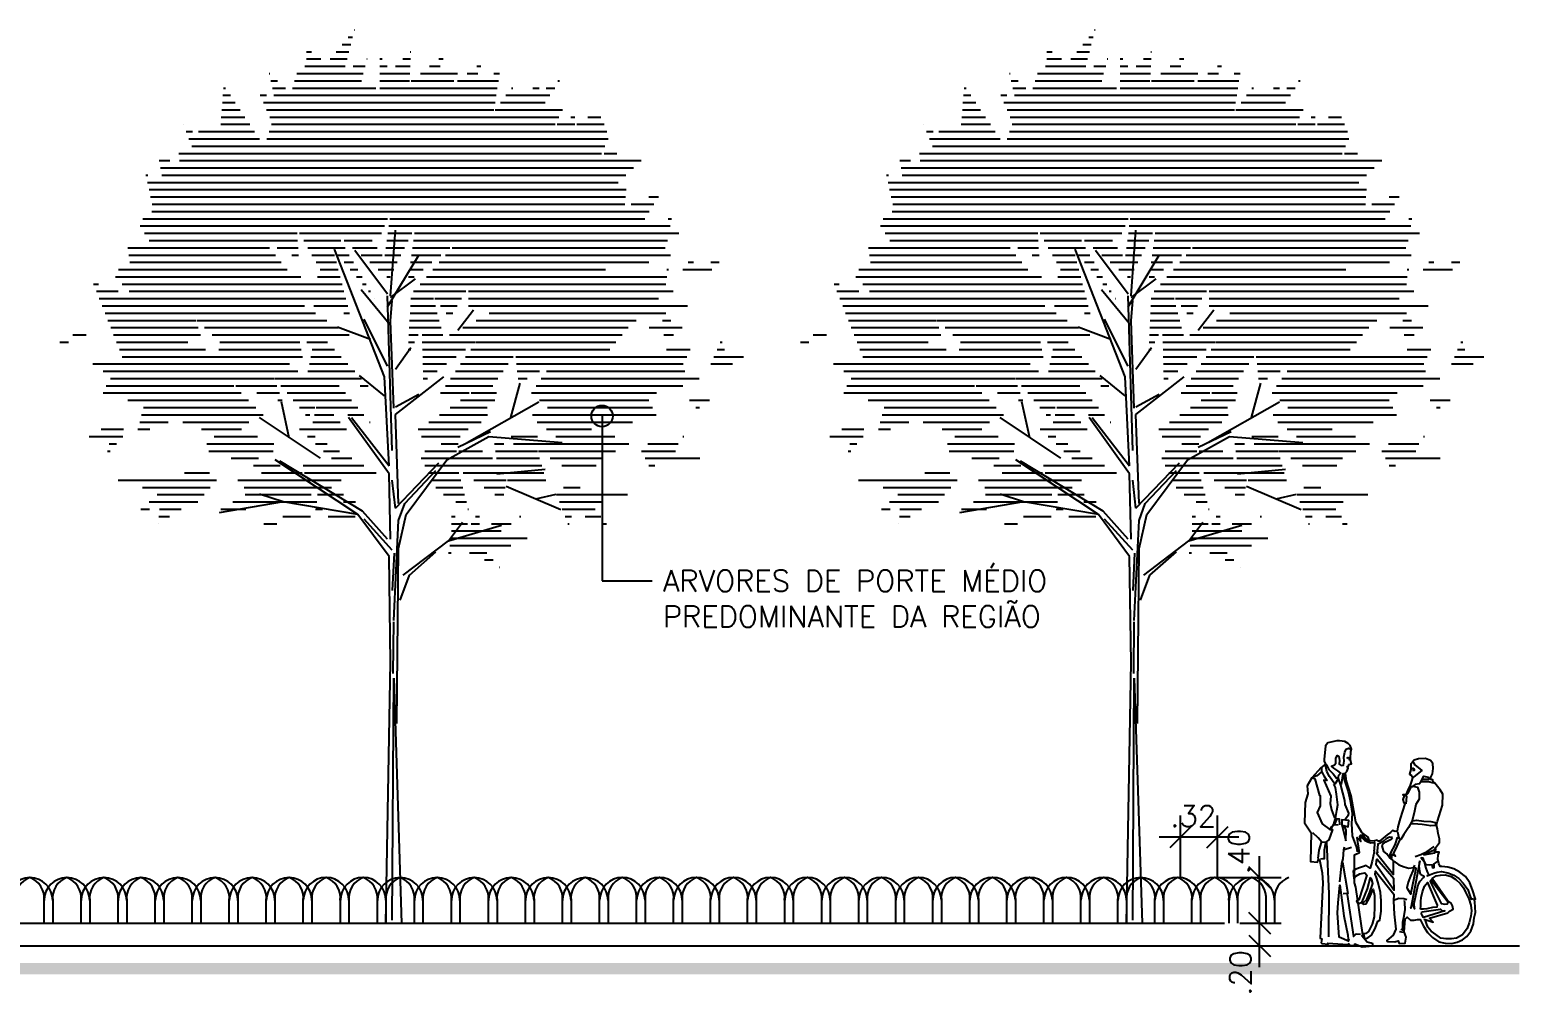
# Model space of a CAD drawing. Header units: millimetres. Extents: x 71 to 407, y 12 to 405.
# Drawn here: x 194.88 to 208, y 385.85 to 394.31 of the extents above; entities that cross this region are included whole.
import ezdxf

# ---------------------------------------------------------------- set-up
doc = ezdxf.new("R2010")
doc.units = ezdxf.units.MM
doc.header["$LTSCALE"] = 0.25
for name, color, linetype in [('CANTEIROS', 4, 'Continuous'), ('COTAS', 240, 'Continuous'), ('GRADIL-METÁLICOS', 190, 'Continuous'), ('VEGETACAO', 84, 'Continuous')]:
    doc.layers.add(name, color=color, linetype=linetype)
doc.layers.add('SHADOWS', color=108, linetype='Continuous', lineweight=25)
doc.styles.get("Standard").update_dxf_attribs({"font": 'romans.shx'})
doc.dimstyles.new('100', dxfattribs={"dimscale": 1.25, "dimtxt": 0.15, "dimasz": 0.15, "dimexe": 0.15, "dimexo": 0.15, "dimgap": 0.075, "dimtad": 1, "dimzin": 4, "dimdsep": 46, "dimtxsty": 'Standard', "dimblk1": 'OBLIQUE', "dimblk2": 'OBLIQUE', "dimsah": 1, "dimcen": 0.09, "dimdle": 0.15, "dimclrd": 256, "dimclre": 256, "dimclrt": 7, "dimadec": 0, "dimazin": 0, "dimtfac": 1, "dimtmove": 2, "dimatfit": 3, "dimldrblk": 'ORIGIN', "dimfxl": 1, "dimtolj": 1, "dimtzin": 4, "dimlwd": -1, "dimarcsym": 0})

# ---------------------------------------------------------------- blocks, each defined once
blk = doc.blocks.new('Bifman15')
for points in [[(-0.357, 1.801), (-0.38, 1.8), (-0.461, 1.783), (-0.481, 1.756), (-0.491, 1.635), (-0.493, 1.62), (-0.481, 1.596), (-0.52, 1.564), (-0.601, 1.474), (-0.64, 1.405), (-0.635, 1.335), (-0.66, 1.258), (-0.665, 1.08), (-0.606, 0.991), (-0.611, 0.739), (-0.549, 0.735), (-0.541, 0.758), (-0.534, 0.757), (-0.508, 0.64), (-0.504, 0.553), (-0.527, 0.066), (-0.513, 0.061), (-0.517, 0.027), (-0.513, 0.019), (-0.456, 0.014), (-0.459, 0.024), (-0.285, 0.012), (-0.276, 0.016), (-0.264, 0.003), (-0.226, 0.005), (-0.224, 0.016), (-0.159, -0.01), (-0.065, 0.001), (-0.065, 0.016), (-0.08, 0.024), (-0.114, 0.031), (-0.162, 0.089), (-0.153, 0.097), (-0.215, 0.514), (-0.225, 0.553), (-0.225, 0.799), (-0.183, 0.818), (-0.202, 0.95), (-0.169, 0.917), (-0.18, 0.964), (-0.172, 0.972), (-0.094, 0.92), (-0.106, 0.954), (-0.161, 0.995), (-0.213, 1.086), (-0.255, 1.318), (-0.297, 1.447), (-0.304, 1.517), (-0.301, 1.522), (-0.292, 1.529), (-0.28, 1.559), (-0.29, 1.573), (-0.279, 1.576), (-0.276, 1.593), (-0.253, 1.598), (-0.261, 1.631), (-0.261, 1.642), (-0.258, 1.707), (-0.253, 1.726), (-0.263, 1.759), (-0.282, 1.775), (-0.311, 1.795)], [(-0.138, 0.061), (-0.11, 0.07), (-0.075, 0.093), (-0.043, 0.152), (-0.021, 0.217), (-0.003, 0.224), (0.007, 0.305), (0.009, 0.394), (0.002, 0.468), (-0.019, 0.552), (-0.034, 0.61), (-0.043, 0.627), (-0.04, 0.656), (0.121, 0.453), (0.117, 0.391), (0.124, 0.278), (0.137, 0.145), (0.113, 0.093), (0.058, 0.047), (0.065, 0.039), (0.128, 0.034), (0.158, 0.043), (0.167, 0.02), (0.219, 0.022), (0.229, 0.076), (0.209, 0.123), (0.219, 0.235), (0.238, 0.252), (0.267, 0.225), (0.297, 0.225), (0.328, 0.232), (0.35, 0.232), (0.379, 0.172), (0.414, 0.117), (0.459, 0.074), (0.514, 0.036), (0.571, 0.022), (0.63, 0.021), (0.675, 0.032), (0.721, 0.053), (0.76, 0.083), (0.796, 0.13), (0.819, 0.194), (0.824, 0.246), (0.835, 0.293), (0.834, 0.338), (0.831, 0.386), (0.826, 0.409), (0.835, 0.411), (0.81, 0.492), (0.786, 0.554), (0.748, 0.609), (0.698, 0.646), (0.646, 0.677), (0.593, 0.691), (0.541, 0.697), (0.526, 0.695), (0.514, 0.723), (0.505, 0.76), (0.509, 0.797), (0.518, 0.821), (0.48, 0.822), (0.489, 0.85), (0.477, 0.85), (0.519, 0.907), (0.521, 0.938), (0.51, 0.985), (0.502, 1.027), (0.494, 1.059), (0.503, 1.094), (0.547, 1.235), (0.55, 1.331), (0.525, 1.369), (0.48, 1.429), (0.466, 1.437), (0.461, 1.457), (0.444, 1.46), (0.444, 1.481), (0.459, 1.51), (0.464, 1.557), (0.461, 1.6), (0.441, 1.628), (0.398, 1.644), (0.337, 1.643), (0.297, 1.631), (0.281, 1.61), (0.269, 1.598), (0.27, 1.548), (0.256, 1.507), (0.271, 1.497), (0.284, 1.474), (0.274, 1.447), (0.262, 1.411), (0.241, 1.361), (0.224, 1.326), (0.2, 1.326), (0.209, 1.316), (0.199, 1.285), (0.207, 1.255), (0.216, 1.247), (0.175, 1.118), (0.156, 1.044), (0.149, 1.006), (0.132, 1.004), (0.109, 1.011), (0.089, 0.996), (0.062, 0.975), (0.025, 0.944), (-0.007, 0.92), (-0.019, 0.92), (-0.027, 0.927), (-0.048, 0.922), (-0.053, 0.919), (-0.088, 0.923), (-0.125, 0.937), (-0.146, 0.962), (-0.161, 0.971), (-0.172, 0.96), (-0.139, 0.929), (-0.109, 0.912), (-0.083, 0.905), (-0.05, 0.906), (-0.053, 0.84), (-0.055, 0.836), (-0.053, 0.825), (-0.071, 0.744), (-0.078, 0.71), (-0.089, 0.682), (-0.123, 0.706), (-0.147, 0.696), (-0.172, 0.687), (-0.213, 0.674), (-0.237, 0.658), (-0.23, 0.59), (-0.215, 0.611), (-0.179, 0.631), (-0.136, 0.64), (-0.117, 0.621), (-0.187, 0.405), (-0.207, 0.392), (-0.196, 0.37), (-0.167, 0.381), (-0.145, 0.366), (-0.124, 0.368), (-0.097, 0.416), (-0.062, 0.498), (-0.049, 0.443), (-0.049, 0.348), (-0.054, 0.255), (-0.072, 0.19), (-0.104, 0.126), (-0.126, 0.107), (-0.147, 0.106)], [(-0.301, 0.921), (-0.3, 1.019), (-0.318, 1.056), (-0.281, 1.045), (-0.276, 1.099), (-0.336, 1.107), (-0.337, 1.062)], [(0.107, 0.952), (0.081, 0.953), (0.051, 0.94), (0.025, 0.916), (-0.006, 0.899), (-0.02, 0.893), (-0.028, 0.83), (-0.02, 0.821), (-0.032, 0.814), (0.118, 0.626), (0.117, 0.739), (0.098, 0.763), (0.085, 0.771), (0.059, 0.807), (0.031, 0.827), (0.022, 0.856), (0.017, 0.879), (0.026, 0.896), (0.05, 0.914), (0.096, 0.936)], [(0.38, 0.798), (0.48, 0.816), (0.487, 0.847)], [(-0.032, 0.761), (-0.038, 0.718), (0.123, 0.489), (0.121, 0.588), (-0.026, 0.759)], [(0.294, 0.687), (0.286, 0.659), (0.267, 0.611), (0.246, 0.56), (0.234, 0.51), (0.268, 0.453), (0.315, 0.68)], [(0.349, 0.746), (0.268, 0.33), (0.284, 0.365), (0.301, 0.324), (0.299, 0.374), (0.309, 0.428), (0.322, 0.483), (0.333, 0.535), (0.352, 0.568), (0.38, 0.599), (0.387, 0.61), (0.373, 0.614), (0.353, 0.626), (0.348, 0.656), (0.343, 0.703)], [(-0.089, 0.599), (-0.113, 0.5), (-0.161, 0.387), (-0.157, 0.38), (-0.144, 0.384), (-0.117, 0.408), (-0.09, 0.471), (-0.064, 0.548), (-0.074, 0.578)], [(0.354, 0.323), (0.356, 0.352), (0.356, 0.388), (0.36, 0.425), (0.37, 0.474), (0.39, 0.523), (0.416, 0.555), (0.501, 0.356), (0.497, 0.34), (0.458, 0.335), (0.41, 0.326), (0.379, 0.322)], [(0.386, 0.233), (0.466, 0.209), (0.433, 0.242), (0.593, 0.289), (0.609, 0.303), (0.639, 0.322), (0.636, 0.352), (0.622, 0.374), (0.592, 0.399), (0.457, 0.591), (0.492, 0.615), (0.53, 0.621), (0.572, 0.622), (0.623, 0.61), (0.663, 0.582), (0.703, 0.547), (0.731, 0.509), (0.749, 0.472), (0.777, 0.412), (0.795, 0.358), (0.801, 0.308), (0.796, 0.26), (0.78, 0.203), (0.763, 0.153), (0.723, 0.095), (0.669, 0.068), (0.626, 0.061), (0.579, 0.061), (0.532, 0.068), (0.488, 0.098), (0.448, 0.129), (0.419, 0.164), (0.405, 0.196), (0.398, 0.222)], [(0.453, 0.582), (0.439, 0.565), (0.536, 0.373), (0.568, 0.366), (0.591, 0.368), (0.596, 0.379), (0.446, 0.573)], [(0.365, 0.299), (0.528, 0.321), (0.545, 0.307), (0.568, 0.307), (0.381, 0.249), (0.367, 0.269), (0.362, 0.282)]]:
    blk.add_lwpolyline(points, close=True)
for points in [[(-0.308, 1.112), (-0.277, 1.149), (-0.276, 1.166), (-0.308, 1.241), (-0.309, 1.277), (-0.346, 1.41), (-0.367, 1.468), (-0.398, 1.42), (-0.446, 1.488), (-0.468, 1.53), (-0.476, 1.573), (-0.472, 1.59), (-0.45, 1.548), (-0.414, 1.511), (-0.383, 1.473), (-0.366, 1.481), (-0.362, 1.499), (-0.346, 1.516), (-0.373, 1.535), (-0.406, 1.559), (-0.427, 1.577), (-0.4, 1.589), (-0.39, 1.605), (-0.388, 1.644), (-0.378, 1.67), (-0.362, 1.662), (-0.357, 1.627), (-0.361, 1.596), (-0.344, 1.582), (-0.322, 1.587), (-0.316, 1.62), (-0.319, 1.657), (-0.311, 1.701), (-0.3, 1.727), (-0.279, 1.734), (-0.259, 1.727)], [(-0.293, 1.645), (-0.281, 1.653), (-0.266, 1.649), (-0.269, 1.636), (-0.278, 1.635)], [(0.289, 1.613), (0.305, 1.588), (0.366, 1.539), (0.339, 1.518), (0.306, 1.493), (0.285, 1.479)], [(-0.519, 1.525), (-0.556, 1.493), (-0.595, 1.477), (-0.574, 1.467), (-0.534, 1.32), (-0.527, 1.319), (-0.527, 1.23), (-0.553, 1.17), (-0.508, 1.072), (-0.442, 1.021), (-0.42, 1.022), (-0.45, 0.931), (-0.484, 0.908), (-0.512, 0.911), (-0.544, 0.948), (-0.591, 0.991)], [(-0.514, 1.564), (-0.514, 1.532), (-0.494, 1.492), (-0.469, 1.451), (-0.495, 1.453), (-0.434, 1.314), (-0.439, 1.249), (-0.428, 1.193), (-0.4, 1.124)], [(-0.34, 1.417), (-0.324, 1.512), (-0.305, 1.456), (-0.323, 1.479), (-0.281, 1.355), (-0.265, 1.277), (-0.246, 1.162), (-0.252, 1.073), (-0.245, 0.967), (-0.209, 0.863), (-0.201, 0.825)], [(0.274, 1.556), (0.287, 1.559), (0.299, 1.552), (0.297, 1.538), (0.284, 1.539)], [(0.356, 1.441), (0.384, 1.49), (0.421, 1.481), (0.426, 1.46), (0.373, 1.461)], [(-0.407, 1.071), (-0.392, 1.118), (-0.382, 1.188), (-0.373, 1.238), (-0.383, 1.332), (-0.391, 1.39), (-0.406, 1.419)], [(0.468, 1.429), (0.424, 1.439), (0.357, 1.44), (0.345, 1.422), (0.307, 1.415), (0.286, 1.402), (0.326, 1.393), (0.341, 1.349), (0.342, 1.288), (0.314, 1.242), (0.3, 1.182), (0.282, 1.098), (0.248, 1.04), (0.208, 0.977), (0.181, 0.934), (0.172, 0.934), (0.147, 0.875), (0.116, 0.814), (0.134, 0.787), (0.102, 0.803), (0.095, 0.761), (0.082, 0.78), (0.094, 0.817), (0.132, 0.887), (0.153, 0.95), (0.165, 0.946), (0.155, 0.999)], [(0.229, 1.247), (0.235, 1.312), (0.22, 1.317), (0.244, 1.339), (0.262, 1.379), (0.275, 1.398), (0.286, 1.399)], [(-0.354, 1.062), (-0.358, 1.112), (-0.38, 1.115), (-0.404, 1.063), (-0.43, 1.046), (-0.439, 1.023), (-0.43, 1.023), (-0.411, 1.066), (-0.368, 1.063)], [(0.283, 1.098), (0.319, 1.103), (0.382, 1.093), (0.443, 1.092), (0.485, 1.084), (0.484, 1.055), (0.443, 1.053), (0.367, 1.064), (0.292, 1.071), (0.27, 1.071)], [(-0.519, 0.907), (-0.538, 0.841), (-0.548, 0.766)], [(-0.523, 0.764), (-0.503, 0.766), (-0.49, 0.767), (-0.488, 0.844), (-0.478, 0.903), (-0.47, 0.913), (-0.452, 0.456), (-0.453, 0.079)], [(-0.353, 0.561), (-0.336, 0.722), (-0.326, 0.764), (-0.318, 0.842), (-0.313, 0.869)], [(-0.315, 0.846), (-0.252, 0.867)], [(0.307, 0.784), (0.358, 0.801), (0.413, 0.829), (0.473, 0.873)], [(-0.33, 0.733), (-0.284, 0.459), (-0.325, 0.456)], [(0.12, 0.742), (0.163, 0.71), (0.21, 0.693), (0.251, 0.682), (0.294, 0.687), (0.303, 0.707)], [(0.5, 0.739), (0.487, 0.731), (0.47, 0.72), (0.471, 0.686), (0.461, 0.681), (0.456, 0.712), (0.43, 0.708), (0.402, 0.711), (0.387, 0.744), (0.376, 0.77), (0.36, 0.772), (0.387, 0.741), (0.398, 0.69), (0.412, 0.651), (0.428, 0.621), (0.413, 0.615), (0.471, 0.637), (0.499, 0.646), (0.538, 0.653), (0.594, 0.642), (0.646, 0.619), (0.691, 0.591), (0.729, 0.55), (0.768, 0.494), (0.788, 0.443), (0.799, 0.41), (0.818, 0.416)], [(-0.273, 0.038), (-0.36, 0.077), (-0.374, 0.29), (-0.368, 0.377), (-0.353, 0.532), (-0.344, 0.445), (-0.32, 0.262), (-0.283, 0.094), (-0.281, 0.058), (-0.269, 0.052)], [(-0.291, 0.45), (-0.235, 0.083), (-0.21, 0.106), (-0.173, 0.103)], [(0.118, 0.401), (0.164, 0.417), (0.207, 0.415), (0.233, 0.406)], [(0.202, 0.133), (0.2, 0.161), (0.2, 0.208), (0.209, 0.262), (0.219, 0.32), (0.217, 0.379), (0.212, 0.398)], [(0.203, 0.138), (0.182, 0.144)], [(0.205, 0.116), (0.169, 0.122)]]:
    blk.add_lwpolyline(points)
blk = doc.blocks.new('*X34')
at = {"color": 0}
for p, q in [((7.465, 14.3), (7.472, 14.3)), ((6.81, 14), (6.88, 14)), ((7.22, 14), (7.395, 14)), ((7.302, 14.1), (7.42, 14.1)), ((7.384, 14.2), (7.446, 14.2)), ((8.238, 14), (8.248, 14)), ((6.788, 13.8), (7.343, 13.8)), ((6.81, 13.9), (7.01, 13.9)), ((7.138, 13.9), (7.369, 13.9)), ((7.453, 13.8), (7.618, 13.8)), ((7.64, 13.9), (7.646, 13.9)), ((7.819, 13.9), (7.852, 13.9)), ((7.819, 13.8), (7.922, 13.8)), ((8.038, 13.8), (8.238, 13.8)), ((8.138, 13.9), (8.243, 13.9)), ((8.506, 13.8), (8.651, 13.8)), ((8.634, 13.9), (8.693, 13.9)), ((9.156, 13.8), (9.211, 13.8)), ((6.296, 13.7), (6.305, 13.7)), ((6.318, 13.6), (6.413, 13.6)), ((6.646, 13.6), (7.567, 13.6)), ((6.677, 13.7), (7.589, 13.7)), ((7.819, 13.7), (8.233, 13.7)), ((7.819, 13.6), (8.228, 13.6)), ((8.251, 13.6), (8.838, 13.6)), ((8.379, 13.7), (8.888, 13.7)), ((8.889, 13.6), (9.453, 13.6)), ((9.023, 13.7), (9.17, 13.7)), ((9.389, 13.7), (9.468, 13.7)), ((10.272, 13.6), (10.294, 13.6)), ((5.661, 13.4), (5.763, 13.4)), ((5.668, 13.5), (5.697, 13.5)), ((6.175, 13.4), (6.259, 13.4)), ((6.341, 13.5), (6.52, 13.5)), ((6.363, 13.4), (9.422, 13.4)), ((6.616, 13.5), (7.767, 13.5)), ((7.819, 13.5), (9.438, 13.5)), ((9.557, 13.4), (10.161, 13.4)), ((9.632, 13.5), (9.652, 13.5)), ((9.929, 13.5), (10.013, 13.5)), ((10.112, 13.5), (10.228, 13.5)), ((5.645, 13.2), (5.896, 13.2)), ((5.653, 13.3), (5.83, 13.3)), ((6.218, 13.3), (9.407, 13.3)), ((6.261, 13.2), (9.392, 13.2)), ((9.408, 13.2), (10.335, 13.2)), ((9.483, 13.3), (10.095, 13.3)), ((5.113, 13), (5.114, 13)), ((5.63, 13), (6.03, 13)), ((5.637, 13.1), (5.963, 13.1)), ((6.304, 13.1), (10.285, 13.1)), ((6.329, 13), (10.235, 13)), ((10.263, 13), (10.504, 13)), ((10.448, 13.1), (10.504, 13.1)), ((10.535, 13), (10.907, 13)), ((10.685, 13.1), (10.865, 13.1)), ((5.153, 12.9), (5.243, 12.9)), ((5.193, 12.8), (6.163, 12.8)), ((5.322, 12.9), (6.096, 12.9)), ((6.263, 12.8), (10.964, 12.8)), ((6.296, 12.9), (10.948, 12.9)), ((5.053, 12.6), (10.873, 12.6)), ((5.233, 12.7), (10.918, 12.7)), ((10.908, 12.6), (11.084, 12.6)), ((4.784, 12.5), (4.931, 12.5)), ((4.801, 12.4), (11.314, 12.4)), ((5.062, 12.5), (11.419, 12.5)), ((4.6, 12.3), (4.626, 12.3)), ((4.621, 12.2), (11.102, 12.2)), ((4.817, 12.3), (11.208, 12.3)), ((4.643, 12.1), (11.21, 12.1)), ((4.665, 12), (11.202, 12)), ((11.522, 12), (11.658, 12)), ((4.68, 11.8), (11.531, 11.8)), ((4.687, 11.9), (11.195, 11.9)), ((11.282, 11.9), (11.595, 11.9)), ((4.519, 11.6), (7.885, 11.6)), ((4.556, 11.7), (7.928, 11.7)), ((7.943, 11.6), (8.311, 11.6)), ((7.956, 11.7), (11.467, 11.7)), ((8.312, 11.6), (11.82, 11.6)), ((11.79, 11.7), (11.835, 11.7)), ((4.581, 11.5), (6.684, 11.5)), ((4.644, 11.4), (6.689, 11.4)), ((6.715, 11.5), (7.842, 11.5)), ((6.772, 11.4), (7.283, 11.4)), ((7.328, 11.4), (7.714, 11.4)), ((7.917, 11.4), (8.211, 11.4)), ((7.93, 11.5), (8.261, 11.5)), ((8.285, 11.4), (11.782, 11.4)), ((8.299, 11.5), (11.937, 11.5)), ((4.351, 11.3), (6.301, 11.3)), ((4.364, 11.2), (6.382, 11.2)), ((6.408, 11.3), (6.694, 11.3)), ((6.608, 11.2), (6.7, 11.2)), ((6.828, 11.3), (7.342, 11.3)), ((6.885, 11.2), (7.196, 11.2)), ((7.244, 11.2), (7.4, 11.2)), ((7.445, 11.3), (7.782, 11.3)), ((7.563, 11.2), (7.851, 11.2)), ((7.89, 11.2), (8.111, 11.2)), ((7.903, 11.3), (8.161, 11.3)), ((8.257, 11.2), (8.661, 11.2)), ((8.271, 11.3), (8.784, 11.3)), ((8.726, 11.2), (11.823, 11.2)), ((8.815, 11.3), (11.751, 11.3)), ((4.221, 11), (6.544, 11)), ((4.378, 11.1), (6.463, 11.1)), ((6.942, 11.1), (7.222, 11.1)), ((6.998, 11), (7.248, 11)), ((7.328, 11.1), (7.459, 11.1)), ((7.413, 11), (7.517, 11)), ((7.681, 11.1), (8.061, 11.1)), ((7.799, 11), (8.011, 11)), ((8.229, 11), (8.415, 11)), ((8.243, 11.1), (8.538, 11.1)), ((8.55, 11), (10.926, 11)), ((8.638, 11.1), (11.525, 11.1)), ((11.77, 11), (11.793, 11)), ((11.99, 11), (12.392, 11)), ((12.065, 11.1), (12.137, 11.1)), ((12.378, 11.1), (12.492, 11.1)), ((3.878, 10.8), (3.948, 10.8)), ((4.18, 10.9), (6.735, 10.9)), ((4.274, 10.8), (7.301, 10.8)), ((6.961, 10.9), (7.274, 10.9)), ((7.497, 10.9), (7.576, 10.9)), ((7.581, 10.8), (7.634, 10.8)), ((7.917, 10.9), (7.961, 10.9)), ((8.216, 10.9), (8.292, 10.9)), ((8.374, 10.8), (11.76, 10.8)), ((8.462, 10.9), (11.771, 10.9)), ((3.918, 10.7), (4.219, 10.7)), ((3.957, 10.6), (7.353, 10.6)), ((3.997, 10.5), (6.782, 10.5)), ((4.368, 10.7), (7.327, 10.7)), ((6.914, 10.5), (7.379, 10.5)), ((7.666, 10.7), (7.693, 10.7)), ((7.75, 10.6), (7.752, 10.6)), ((8.241, 10.5), (8.585, 10.5)), ((8.246, 10.6), (8.559, 10.6)), ((8.285, 10.7), (9.004, 10.7)), ((8.579, 10.6), (8.944, 10.6)), ((8.657, 10.5), (8.884, 10.5)), ((9.043, 10.7), (11.86, 10.7)), ((9.043, 10.6), (11.658, 10.6)), ((9.043, 10.5), (12.057, 10.5)), ((4.037, 10.4), (6.936, 10.4)), ((4.076, 10.3), (5.289, 10.3)), ((5.3, 10.3), (7.09, 10.3)), ((7.325, 10.4), (7.405, 10.4)), ((8.23, 10.3), (8.637, 10.3)), ((8.236, 10.4), (8.611, 10.4)), ((8.736, 10.4), (8.824, 10.4)), ((9.145, 10.3), (11.349, 10.3)), ((9.328, 10.4), (11.759, 10.4)), ((11.711, 10.3), (11.827, 10.3)), ((3.592, 10.1), (3.776, 10.1)), ((4.116, 10.2), (5.319, 10.2)), ((4.155, 10.1), (5.35, 10.1)), ((5.406, 10.2), (7.245, 10.2)), ((5.512, 10.1), (6.702, 10.1)), ((6.702, 10.1), (7.399, 10.1)), ((8.22, 10.1), (8.346, 10.1)), ((8.225, 10.2), (8.396, 10.2)), ((8.4, 10.2), (8.663, 10.2)), ((8.402, 10.1), (8.689, 10.1)), ((8.778, 10.1), (11.156, 10.1)), ((8.962, 10.2), (11.241, 10.2)), ((11.529, 10.2), (11.984, 10.2)), ((11.729, 10.1), (11.865, 10.1)), ((3.415, 10), (3.533, 10)), ((4.195, 10), (5.176, 10)), ((4.234, 9.9), (5.421, 9.9)), ((5.602, 9.9), (6.739, 9.9)), ((5.618, 10), (6.721, 10)), ((6.815, 10), (7.102, 10)), ((6.89, 9.9), (7.195, 9.9)), ((8.21, 9.9), (8.246, 9.9)), ((8.215, 10), (8.296, 10)), ((8.405, 10), (9.132, 10)), ((8.408, 9.9), (9.002, 9.9)), ((9.072, 9.9), (10.986, 9.9)), ((9.141, 10), (11.071, 10)), ((11.767, 9.9), (12.093, 9.9)), ((12.464, 9.9), (12.564, 9.9)), ((12.508, 10), (12.534, 10)), ((3.869, 9.7), (6.579, 9.7)), ((4.274, 9.8), (6.758, 9.8)), ((6.85, 9.7), (7.382, 9.7)), ((6.87, 9.8), (7.288, 9.8)), ((8.411, 9.8), (8.871, 9.8)), ((8.414, 9.7), (8.74, 9.7)), ((8.933, 9.7), (9.587, 9.7)), ((9.002, 9.8), (9.658, 9.8)), ((9.692, 9.8), (12.046, 9.8)), ((9.703, 9.7), (11.999, 9.7)), ((12.377, 9.7), (12.676, 9.7)), ((12.421, 9.8), (12.826, 9.8)), ((4.011, 9.6), (6.693, 9.6)), ((4.113, 9.5), (6.365, 9.5)), ((6.375, 9.5), (6.808, 9.5)), ((6.81, 9.5), (7.568, 9.5)), ((6.83, 9.6), (7.475, 9.6)), ((8.416, 9.6), (8.61, 9.6)), ((8.419, 9.5), (8.479, 9.5)), ((8.794, 9.5), (9.446, 9.5)), ((8.863, 9.6), (9.517, 9.6)), ((9.713, 9.6), (10.021, 9.6)), ((9.724, 9.5), (9.847, 9.5)), ((10.043, 9.5), (12.219, 9.5)), ((10.116, 9.6), (12.019, 9.6)), ((4.011, 9.3), (5.912, 9.3)), ((4.052, 9.4), (5.812, 9.4)), ((5.836, 9.4), (6.403, 9.4)), ((6.127, 9.3), (6.441, 9.3)), ((6.459, 9.4), (7.261, 9.4)), ((6.544, 9.3), (7.346, 9.3)), ((7.549, 9.4), (7.662, 9.4)), ((8.655, 9.3), (9.051, 9.3)), ((8.725, 9.4), (9.375, 9.4)), ((9.079, 9.3), (9.429, 9.3)), ((9.908, 9.3), (11.63, 9.3)), ((9.971, 9.4), (11.99, 9.4)), ((4.349, 9.2), (6.012, 9.2)), ((4.567, 9.1), (6.112, 9.1)), ((6.417, 9.2), (6.478, 9.2)), ((6.629, 9.2), (7.432, 9.2)), ((6.713, 9.1), (6.924, 9.1)), ((6.946, 9.1), (7.517, 9.1)), ((8.787, 9.1), (9.296, 9.1)), ((8.933, 9.2), (9.404, 9.2)), ((10.018, 9.2), (11.523, 9.2)), ((10.128, 9.1), (11.573, 9.1)), ((12.086, 9.2), (12.361, 9.2)), ((12.171, 9.1), (12.222, 9.1)), ((4.514, 8.9), (4.906, 8.9)), ((4.54, 9), (6.212, 9)), ((5.107, 8.9), (6.017, 8.9)), ((6.798, 9), (6.857, 9)), ((6.896, 8.9), (7.275, 8.9)), ((6.921, 9), (7.188, 9)), ((7.38, 9), (7.602, 9)), ((7.679, 8.9), (7.687, 8.9)), ((8.495, 8.9), (9.216, 8.9)), ((8.641, 9), (9.304, 9)), ((9.924, 9), (11.623, 9)), ((9.987, 8.9), (11.299, 8.9)), ((3.818, 8.7), (4.281, 8.7)), ((3.985, 8.8), (4.29, 8.8)), ((4.488, 8.8), (4.656, 8.8)), ((5.367, 8.8), (5.915, 8.8)), ((5.539, 8.7), (6.138, 8.7)), ((6.714, 8.8), (7.362, 8.8)), ((6.824, 8.7), (6.93, 8.7)), ((8.349, 8.8), (9.035, 8.8)), ((8.395, 8.7), (8.925, 8.7)), ((9.631, 8.7), (9.993, 8.7)), ((10.116, 8.8), (10.736, 8.8)), ((10.244, 8.7), (11.058, 8.7)), ((11.994, 8.7), (12.006, 8.7)), ((4.072, 8.5), (4.107, 8.5)), ((4.094, 8.6), (4.194, 8.6)), ((5.439, 8.6), (6.361, 8.6)), ((5.465, 8.5), (6.353, 8.5)), ((6.934, 8.6), (7.097, 8.6)), ((7.044, 8.5), (7.265, 8.5)), ((8.439, 8.5), (8.875, 8.5)), ((8.667, 8.6), (8.9, 8.6)), ((8.907, 8.5), (9.233, 8.5)), ((9.398, 8.6), (9.53, 8.6)), ((9.412, 8.5), (9.991, 8.5)), ((9.661, 8.6), (11.249, 8.6)), ((10.004, 8.5), (11.063, 8.5)), ((11.422, 8.5), (11.89, 8.5)), ((11.511, 8.6), (11.928, 8.6)), ((5.773, 8.4), (6.15, 8.4)), ((6.08, 8.3), (6.45, 8.3)), ((6.763, 8.3), (7.601, 8.3)), ((7.153, 8.4), (7.433, 8.4)), ((8.389, 8.4), (9.373, 8.4)), ((8.439, 8.3), (10.049, 8.3)), ((9.425, 8.4), (10.02, 8.4)), ((10.166, 8.4), (10.877, 8.4)), ((10.328, 8.3), (10.8, 8.3)), ((11.472, 8.4), (12.224, 8.4)), ((11.522, 8.3), (11.607, 8.3)), ((4.216, 8.1), (5.572, 8.1)), ((5.129, 8.2), (5.474, 8.2)), ((5.865, 8.1), (7.286, 8.1)), ((6.192, 8.2), (6.75, 8.2)), ((6.785, 8.2), (7.769, 8.2)), ((8.489, 8.2), (8.907, 8.2)), ((8.539, 8.1), (8.934, 8.1)), ((8.968, 8.2), (10.077, 8.2)), ((9.113, 8.1), (9.559, 8.1)), ((9.58, 8.1), (10.106, 8.1)), ((4.553, 8), (5.486, 8)), ((4.756, 7.9), (5.4, 7.9)), ((5.953, 8), (7.156, 8)), ((5.965, 7.9), (6.876, 7.9)), ((6.96, 7.9), (7.32, 7.9)), ((8.59, 8), (8.961, 8)), ((8.699, 7.9), (8.988, 7.9)), ((9.258, 8), (9.544, 8)), ((9.403, 7.9), (9.528, 7.9)), ((10.253, 7.9), (11.229, 7.9)), ((10.348, 8), (10.578, 8)), ((4.53, 7.7), (4.65, 7.7)), ((4.643, 7.8), (5.241, 7.8)), ((4.785, 7.7), (5.083, 7.7)), ((5.241, 7.8), (5.315, 7.8)), ((5.632, 7.7), (5.976, 7.7)), ((5.798, 7.8), (6.953, 7.8)), ((6.936, 7.7), (7.031, 7.7)), ((7.319, 7.8), (7.485, 7.8)), ((8.866, 7.8), (9.015, 7.8)), ((9.032, 7.7), (9.042, 7.7)), ((10.292, 7.8), (10.887, 7.8)), ((10.332, 7.7), (10.786, 7.7)), ((4.768, 7.5), (4.769, 7.5)), ((4.777, 7.6), (4.926, 7.6)), ((6.223, 7.5), (6.403, 7.5)), ((6.485, 7.6), (6.867, 7.6)), ((7.109, 7.6), (7.482, 7.6)), ((8.808, 7.6), (8.856, 7.6)), ((8.808, 7.5), (9.027, 7.5)), ((9.078, 7.5), (9.194, 7.5)), ((9.138, 7.6), (9.194, 7.6)), ((9.36, 7.5), (9.627, 7.5)), ((9.745, 7.6), (9.764, 7.6)), ((10.371, 7.6), (10.459, 7.6)), ((10.41, 7.5), (10.426, 7.5)), ((10.648, 7.6), (10.864, 7.6)), ((10.878, 7.5), (10.943, 7.5)), ((8.795, 7.3), (9.851, 7.3)), ((8.808, 7.4), (9.491, 7.4)), ((8.768, 7.1), (8.801, 7.1)), ((8.782, 7.2), (9.626, 7.2)), ((9.054, 7.1), (9.292, 7.1)), ((9.261, 7), (9.381, 7)), ((9.469, 6.9), (9.471, 6.9))]:
    blk.add_line(p, q, dxfattribs=at)
blk = doc.blocks.new('Bietre24')
for p, q in [((-0.023, 6.478), (0.026, 7.155)), ((-0.087, 5.64), (-0.603, 6.962)), ((-0.055, 6.494), (-0.393, 6.945)), ((-0.055, 6.365), (0.267, 6.897)), ((-0.023, 6.462), (0.235, 6.655)), ((-0.039, 6.188), (-0.329, 6.542)), ((-0.007, 4.882), (-0.055, 6.478)), ((-0.023, 6.22), (-0.007, 6.429)), ((0.67, 6.123), (0.831, 6.333)), ((-0.055, 5.753), (-0.297, 6.236)), ((0.009, 5.318), (-0.023, 6.22)), ((-0.232, 6.027), (-0.571, 6.155)), ((0.026, 5.72), (0.187, 5.946)), ((-0.087, 5.446), (-0.345, 5.656)), ((-0.039, 4.721), (-0.087, 5.64)), ((0.026, 5.253), (0.525, 5.64)), ((1.218, 5.221), (1.314, 5.575)), ((0.026, 5.333), (0.267, 5.463)), ((-1.07, 5.011), (-1.151, 5.382)), ((0.058, 4.334), (0.026, 5.253)), ((0.767, 4.963), (1.508, 5.382)), ((-0.748, 4.802), (-1.376, 5.221)), ((-0.039, 4.641), (-0.458, 5.221)), ((-0.426, 5.221), (-0.039, 4.721)), ((0.557, 4.786), (0.992, 5.027)), ((0.67, 4.915), (1.008, 5.076)), ((0.992, 5.027), (1.749, 4.963)), ((-0.361, 4.221), (-1.215, 4.786)), ((-0.313, 4.254), (-1.167, 4.769)), ((-0.023, 3.964), (-0.039, 4.641)), ((0.026, 4.286), (0.476, 4.754)), ((0.122, 4.334), (0.444, 4.673)), ((0.138, 4.221), (0.557, 4.786)), ((1.073, 4.641), (1.572, 4.689)), ((0.026, 4.286), (-0.007, 4.576)), ((1.169, 4.512), (1.733, 4.27)), ((-1.134, 4.35), (-1.795, 4.238)), ((-1.134, 4.35), (-1.376, 4.431)), ((-0.361, 4.221), (-1.134, 4.35)), ((0.058, 4.157), (0.122, 4.334)), ((1.475, 4.382), (1.685, 4.431)), ((-0.039, 3.786), (-0.361, 4.221)), ((-0.055, 3.964), (-0.313, 4.254)), ((-0.007, 3.851), (-0.297, 4.173)), ((0.058, 3.867), (0.138, 4.221)), ((0.009, 3.125), (0.058, 4.157)), ((0.573, 3.947), (0.718, 4.141)), ((0.573, 3.947), (1.121, 4.108)), ((0.041, 2.062), (0.058, 3.867)), ((0.106, 3.593), (0.573, 3.947)), ((-0.023, 2.69), (-0.039, 3.786)), ((-0.004, 3.434), (0.016, 3.82)), ((0.17, 3.593), (0.444, 3.835)), ((0.074, 3.335), (0.17, 3.593)), ((0.003, 2.576), (0.009, 3.111)), ((-0.071, -0.001), (-0.023, 2.69)), ((-0.007, 0.031), (0.009, 2.529)), ((0.009, 2.529), (0.09, -0.001))]:
    blk.add_line(p, q)
at = {"xscale": 0.75, "yscale": 0.75, "zscale": 0.75}
blk.add_blockref('*X34', (-6, -1.5), dxfattribs=at)
blk = doc.blocks.new('_OBLIQUE')
at = {"color": 0, "linetype": 'ByBlock'}
blk.add_line((-0.5, -0.5), (0.5, 0.5), dxfattribs=at)
blk = doc.blocks.new('_Origin')
at = {"color": 0, "linetype": 'ByBlock', "lineweight": -2}
blk.add_line((0, 0), (-1, 0), dxfattribs=at)
blk.add_circle((0, 0), 0.5, dxfattribs=at)
blk = doc.blocks.new('*D36')
at = {"layer": 'COTAS'}
blk.add_line((205.673, 386.081), (205.673, 386.656), dxfattribs=at)
at = {"layer": 'COTAS', "lineweight": -2}
for p, q in [((205.5, 386.468), (205.861, 386.468)), ((205.5, 386.268), (205.861, 386.268))]:
    blk.add_line(p, q, dxfattribs=at)
at = {"layer": 'DEFPOINTS', "color": 0}
for p in [(205.312, 386.468), (205.673, 386.468), (205.312, 386.268)]:
    blk.add_point(p, dxfattribs=at)
at = {"layer": 'COTAS', "xscale": 0.1875, "yscale": 0.1875, "zscale": 0.1875}
for p, rotation in [((205.673, 386.468), 90), ((205.673, 386.268), 270)]:
    blk.add_blockref('_OBLIQUE', p, dxfattribs=dict(at, rotation=rotation))
at = {"layer": 'COTAS', "color": 7, "insert": (205.505, 386.03), "char_height": 0.1875, "attachment_point": 5, "rotation": 90}
blk.add_mtext('\\A1;.20', dxfattribs=at)
blk = doc.blocks.new('*D37')
at = {"layer": 'COTAS'}
blk.add_line((205.673, 386.281), (205.673, 387.056), dxfattribs=at)
at = {"layer": 'COTAS', "lineweight": -2}
for p, q in [((205.291, 386.868), (205.861, 386.868)), ((205.5, 386.468), (205.861, 386.468))]:
    blk.add_line(p, q, dxfattribs=at)
at = {"layer": 'DEFPOINTS', "color": 0}
for p in [(205.104, 386.868), (205.673, 386.868), (205.312, 386.468)]:
    blk.add_point(p, dxfattribs=at)
at = {"layer": 'COTAS', "xscale": 0.1875, "yscale": 0.1875, "zscale": 0.1875}
for p, rotation in [((205.673, 386.868), 90), ((205.673, 386.468), 270)]:
    blk.add_blockref('_OBLIQUE', p, dxfattribs=dict(at, rotation=rotation))
at = {"layer": 'COTAS', "color": 7, "insert": (205.491, 387.096), "char_height": 0.1875, "attachment_point": 5, "rotation": 90}
blk.add_mtext('\\A1;.40', dxfattribs=at)
blk = doc.blocks.new('*D38')
at = {"layer": 'COTAS', "lineweight": -2}
for p, q in [((204.979, 386.856), (204.979, 387.411)), ((205.304, 386.856), (205.304, 387.411))]:
    blk.add_line(p, q, dxfattribs=at)
at = {"layer": 'COTAS'}
blk.add_line((205.491, 387.223), (204.791, 387.223), dxfattribs=at)
at = {"layer": 'DEFPOINTS', "color": 0}
for p in [(204.979, 387.223), (204.979, 386.668), (205.304, 386.668)]:
    blk.add_point(p, dxfattribs=at)
at = {"layer": 'COTAS', "xscale": 0.1875, "yscale": 0.1875, "zscale": 0.1875, "rotation": 180}
blk.add_blockref('_OBLIQUE', (204.979, 387.223), dxfattribs=at)
at = {"layer": 'COTAS', "xscale": 0.1875, "yscale": 0.1875, "zscale": 0.1875}
blk.add_blockref('_OBLIQUE', (205.304, 387.223), dxfattribs=at)
at = {"layer": 'COTAS', "color": 7, "insert": (205.09, 387.407), "char_height": 0.1875, "attachment_point": 5}
blk.add_mtext('\\A1;.32', dxfattribs=at)

msp = doc.modelspace()

# ---------------------------------------------------------------- linework, layer by layer
msp.add_line((188.634, 386.268), (207.953, 386.268))
at = {"const_width": 0.1}
msp.add_lwpolyline([(188.634, 386.068), (207.953, 386.068)], dxfattribs=at)
at = {"layer": 'CANTEIROS'}
msp.add_line((189.814, 386.468), (205.363, 386.468), dxfattribs=at)
at = {"layer": 'GRADIL-METÁLICOS'}
for p, q in [((195.004, 386.467), (195.004, 386.667)), ((195.079, 386.667), (195.079, 386.467)), ((195.079, 386.667), (195.079, 386.467)), ((195.329, 386.467), (195.329, 386.667)), ((195.404, 386.667), (195.404, 386.467)), ((195.404, 386.667), (195.404, 386.467)), ((195.654, 386.467), (195.654, 386.667)), ((195.729, 386.667), (195.729, 386.467)), ((195.729, 386.667), (195.729, 386.467)), ((195.979, 386.467), (195.979, 386.667)), ((196.054, 386.667), (196.054, 386.467)), ((196.054, 386.667), (196.054, 386.467)), ((196.304, 386.467), (196.304, 386.667)), ((196.379, 386.667), (196.379, 386.467)), ((196.379, 386.667), (196.379, 386.467)), ((196.629, 386.467), (196.629, 386.667)), ((196.704, 386.667), (196.704, 386.467)), ((196.704, 386.667), (196.704, 386.467)), ((196.954, 386.467), (196.954, 386.667)), ((197.029, 386.667), (197.029, 386.467)), ((197.029, 386.667), (197.029, 386.467)), ((197.279, 386.468), (197.279, 386.668)), ((197.354, 386.668), (197.354, 386.468)), ((197.354, 386.667), (197.354, 386.467)), ((197.604, 386.468), (197.604, 386.668)), ((197.679, 386.668), (197.679, 386.468)), ((197.679, 386.668), (197.679, 386.468)), ((197.929, 386.467), (197.929, 386.667)), ((198.004, 386.668), (198.004, 386.468)), ((198.004, 386.667), (198.004, 386.467)), ((198.254, 386.467), (198.254, 386.667)), ((198.329, 386.667), (198.329, 386.467)), ((198.329, 386.667), (198.329, 386.467)), ((198.579, 386.467), (198.579, 386.667)), ((198.654, 386.667), (198.654, 386.467)), ((198.654, 386.667), (198.654, 386.467)), ((198.904, 386.467), (198.904, 386.667)), ((198.979, 386.667), (198.979, 386.467)), ((198.979, 386.667), (198.979, 386.467)), ((199.229, 386.467), (199.229, 386.667)), ((199.304, 386.667), (199.304, 386.467)), ((199.304, 386.667), (199.304, 386.467)), ((199.554, 386.467), (199.554, 386.667)), ((199.629, 386.667), (199.629, 386.467)), ((199.629, 386.667), (199.629, 386.467)), ((199.879, 386.468), (199.879, 386.668)), ((199.954, 386.668), (199.954, 386.468)), ((199.954, 386.667), (199.954, 386.467)), ((200.204, 386.468), (200.204, 386.668)), ((200.279, 386.668), (200.279, 386.468)), ((200.279, 386.668), (200.279, 386.468)), ((200.529, 386.468), (200.529, 386.668)), ((200.604, 386.668), (200.604, 386.468)), ((200.604, 386.668), (200.604, 386.468)), ((200.854, 386.468), (200.854, 386.668)), ((200.929, 386.668), (200.929, 386.468)), ((200.929, 386.668), (200.929, 386.468)), ((201.179, 386.468), (201.179, 386.668)), ((201.254, 386.668), (201.254, 386.468)), ((201.254, 386.668), (201.254, 386.468)), ((201.504, 386.468), (201.504, 386.668)), ((201.579, 386.668), (201.579, 386.468)), ((201.579, 386.668), (201.579, 386.468)), ((201.829, 386.468), (201.829, 386.668)), ((201.904, 386.668), (201.904, 386.468)), ((201.904, 386.668), (201.904, 386.468)), ((202.154, 386.468), (202.154, 386.668)), ((202.229, 386.668), (202.229, 386.468)), ((202.229, 386.668), (202.229, 386.468)), ((202.479, 386.468), (202.479, 386.668)), ((202.554, 386.668), (202.554, 386.468)), ((202.554, 386.668), (202.554, 386.468)), ((202.804, 386.468), (202.804, 386.668)), ((202.879, 386.668), (202.879, 386.468)), ((202.879, 386.668), (202.879, 386.468)), ((203.129, 386.468), (203.129, 386.668)), ((203.204, 386.668), (203.204, 386.468)), ((203.204, 386.668), (203.204, 386.468)), ((203.454, 386.468), (203.454, 386.668)), ((203.529, 386.668), (203.529, 386.468)), ((203.529, 386.668), (203.529, 386.468)), ((203.779, 386.468), (203.779, 386.668)), ((203.854, 386.668), (203.854, 386.468)), ((203.854, 386.668), (203.854, 386.468)), ((204.104, 386.468), (204.104, 386.668)), ((204.179, 386.668), (204.179, 386.468)), ((204.179, 386.668), (204.179, 386.468)), ((204.429, 386.467), (204.429, 386.667)), ((204.504, 386.668), (204.504, 386.468)), ((204.504, 386.667), (204.504, 386.467)), ((204.754, 386.468), (204.754, 386.668)), ((204.829, 386.668), (204.829, 386.468)), ((204.829, 386.667), (204.829, 386.467)), ((205.079, 386.468), (205.079, 386.668)), ((205.154, 386.668), (205.154, 386.468)), ((205.154, 386.668), (205.154, 386.468)), ((205.404, 386.468), (205.404, 386.668)), ((205.479, 386.668), (205.479, 386.468)), ((205.479, 386.668), (205.479, 386.468)), ((205.729, 386.468), (205.729, 386.668)), ((205.804, 386.668), (205.804, 386.468)), ((205.804, 386.668), (205.804, 386.468))]:
    msp.add_line(p, q, dxfattribs=at)
for centre, radius, start, end in [((194.879, 386.667), 0.2, 0, 180), ((194.943, 386.688), 0.19, 109.6868, 186.3024), ((194.815, 386.688), 0.19, 353.6976, 70.3132), ((195.204, 386.667), 0.2, 0, 180), ((195.268, 386.688), 0.19, 109.6868, 186.3024), ((195.14, 386.688), 0.19, 353.6976, 70.3132), ((195.529, 386.667), 0.2, 0, 180), ((195.593, 386.688), 0.19, 109.6868, 186.3024), ((195.465, 386.688), 0.19, 353.6976, 70.3132), ((195.854, 386.667), 0.2, 0, 180), ((195.918, 386.688), 0.19, 109.6868, 186.3024), ((195.79, 386.688), 0.19, 353.6976, 70.3132), ((196.179, 386.667), 0.2, 0, 180), ((196.243, 386.688), 0.19, 109.6868, 186.3024), ((196.115, 386.688), 0.19, 353.6976, 70.3132), ((196.504, 386.667), 0.2, 0, 180), ((196.568, 386.688), 0.19, 109.6868, 186.3024), ((196.44, 386.688), 0.19, 353.6976, 70.3132), ((196.829, 386.667), 0.2, 0, 180), ((196.893, 386.688), 0.19, 109.6868, 186.3024), ((196.765, 386.688), 0.19, 353.6976, 70.3132), ((197.154, 386.667), 0.2, 0, 180), ((197.218, 386.688), 0.19, 109.6868, 186.3024), ((197.09, 386.689), 0.19, 353.6976, 70.3132), ((197.479, 386.668), 0.2, 0, 180), ((197.543, 386.689), 0.19, 109.6868, 186.3024), ((197.415, 386.689), 0.19, 353.6976, 70.3132), ((197.804, 386.668), 0.2, 0, 180), ((197.868, 386.689), 0.19, 109.6868, 186.3024), ((197.74, 386.688), 0.19, 353.6976, 70.3132), ((198.129, 386.667), 0.2, 0, 180), ((198.193, 386.688), 0.19, 109.6868, 186.3024), ((198.065, 386.688), 0.19, 353.6976, 70.3132), ((198.454, 386.667), 0.2, 0, 180), ((198.518, 386.688), 0.19, 109.6868, 186.3024), ((198.39, 386.688), 0.19, 353.6976, 70.3132), ((198.779, 386.667), 0.2, 0, 180), ((198.843, 386.688), 0.19, 109.6868, 186.3024), ((198.715, 386.688), 0.19, 353.6976, 70.3132), ((199.104, 386.667), 0.2, 0, 180), ((199.168, 386.688), 0.19, 109.6868, 186.3024), ((199.04, 386.688), 0.19, 353.6976, 70.3132), ((199.429, 386.667), 0.2, 0, 180), ((199.493, 386.688), 0.19, 109.6868, 186.3024), ((199.365, 386.688), 0.19, 353.6976, 70.3132), ((199.754, 386.667), 0.2, 0, 180), ((199.818, 386.688), 0.19, 109.6868, 186.3024), ((199.69, 386.689), 0.19, 353.6976, 70.3132), ((200.079, 386.668), 0.2, 0, 180), ((200.143, 386.689), 0.19, 109.6868, 186.3024), ((200.015, 386.689), 0.19, 353.6976, 70.3132), ((200.404, 386.668), 0.2, 0, 180), ((200.468, 386.689), 0.19, 109.6868, 186.3024), ((200.34, 386.689), 0.19, 353.6976, 70.3132), ((200.729, 386.668), 0.2, 0, 180), ((200.793, 386.689), 0.19, 109.6868, 186.3024), ((200.665, 386.689), 0.19, 353.6976, 70.3132), ((201.054, 386.668), 0.2, 0, 180), ((201.118, 386.689), 0.19, 109.6868, 186.3024), ((200.99, 386.689), 0.19, 353.6976, 70.3132), ((201.379, 386.668), 0.2, 0, 180), ((201.443, 386.689), 0.19, 109.6868, 186.3024), ((201.315, 386.689), 0.19, 353.6976, 70.3132), ((201.704, 386.668), 0.2, 0, 180), ((201.768, 386.689), 0.19, 109.6868, 186.3024), ((201.64, 386.689), 0.19, 353.6976, 70.3132), ((202.029, 386.668), 0.2, 0, 180), ((202.093, 386.689), 0.19, 109.6868, 186.3024), ((201.965, 386.689), 0.19, 353.6976, 70.3132), ((202.354, 386.668), 0.2, 0, 180), ((202.418, 386.689), 0.19, 109.6868, 186.3024), ((202.29, 386.689), 0.19, 353.6976, 70.3132), ((202.679, 386.668), 0.2, 0, 180), ((202.743, 386.689), 0.19, 109.6868, 186.3024), ((202.615, 386.689), 0.19, 353.6976, 70.3132), ((203.004, 386.668), 0.2, 0, 180), ((203.068, 386.689), 0.19, 109.6868, 186.3024), ((202.94, 386.689), 0.19, 353.6976, 70.3132), ((203.329, 386.668), 0.2, 0, 180), ((203.393, 386.689), 0.19, 109.6868, 186.3024), ((203.265, 386.689), 0.19, 353.6976, 70.3132), ((203.654, 386.668), 0.2, 0, 180), ((203.718, 386.689), 0.19, 109.6868, 186.3024), ((203.59, 386.689), 0.19, 353.6976, 70.3132), ((203.979, 386.668), 0.2, 0, 180), ((204.043, 386.689), 0.19, 109.6868, 186.3024), ((203.915, 386.689), 0.19, 353.6976, 70.3132), ((204.304, 386.668), 0.2, 0, 180), ((204.368, 386.689), 0.19, 109.6868, 186.3024), ((204.24, 386.688), 0.19, 353.6976, 70.3132), ((204.629, 386.667), 0.2, 0, 180), ((204.693, 386.688), 0.19, 109.6868, 186.3024), ((204.565, 386.689), 0.19, 353.6976, 70.3132), ((204.954, 386.668), 0.2, 0, 180), ((205.018, 386.689), 0.19, 109.6868, 186.3024), ((204.89, 386.689), 0.19, 353.6976, 70.3132), ((205.279, 386.668), 0.2, 0, 180), ((205.343, 386.689), 0.19, 109.6868, 186.3024), ((205.215, 386.689), 0.19, 353.6976, 70.3132), ((205.604, 386.668), 0.2, 0, 180), ((205.668, 386.689), 0.19, 109.6868, 186.3024), ((205.54, 386.689), 0.19, 353.6976, 70.3132), ((205.993, 386.689), 0.19, 109.6868, 186.3024)]:
    msp.add_arc(centre, radius, start, end, dxfattribs=at)

# ---------------------------------------------------------------- block references
at = {"layer": 'SHADOWS'}
msp.add_blockref('Bifman15', (206.731, 386.268), dxfattribs=at)
at = {"layer": 'VEGETACAO', "xscale": 0.8499999999999943, "yscale": 0.8500000000000227, "zscale": 0.85}
for p in [(198.065, 386.468), (204.565, 386.468)]:
    msp.add_blockref('Bietre24', p, dxfattribs=at)

# ---------------------------------------------------------------- texts
at = {"layer": 'COTAS', "color": 7, "insert": (200.434, 389.565), "char_height": 0.1875, "attachment_point": 1}
msp.add_mtext('\\A1;ARVORES DE PORTE MÉDIO\\PPREDOMINANTE DA REGIÃO', dxfattribs=at)

# ---------------------------------------------------------------- dimensions: what is measured, and where the dimension line sits
at = {"layer": 'COTAS'}
dim = msp.add_linear_dim(base=(204.97884613, 387.223185637), p1=(205.30384613, 386.668180001), p2=(204.97884613, 386.668180001), dimstyle='100', dxfattribs=at)
dim.commit()
dim.dimension.update_dxf_attribs({"geometry": '*D38', "text_midpoint": (205.08998092, 387.407190798), "dimtype": 160})
for base, p1, p2, picture, middle in [((205.673, 386.868), (205.312, 386.468), (205.104, 386.868), '*D37', (205.491, 387.096)), ((205.673, 386.468), (205.312, 386.268), (205.312, 386.468), '*D36', (205.505, 386.03))]:
    dim = msp.add_linear_dim(base=base, p1=p1, p2=p2, angle=90, dimstyle='100', dxfattribs=at)
    dim.commit()
    dim.dimension.update_dxf_attribs({"geometry": picture, "text_midpoint": middle, "dimtype": 160})

# ---------------------------------------------------------------- leaders
at = {"layer": 'COTAS', "annotation_type": 0, "has_hookline": 1, "hookline_direction": 0, "text_width": 3.848}
msp.add_leader([(199.901, 390.919), (199.901, 389.471), (200.34, 389.471)], dimstyle='100', override={"dimgap": 0.075, "dimtad": 0}, dxfattribs=at)

doc.saveas('drawing.dxf')
